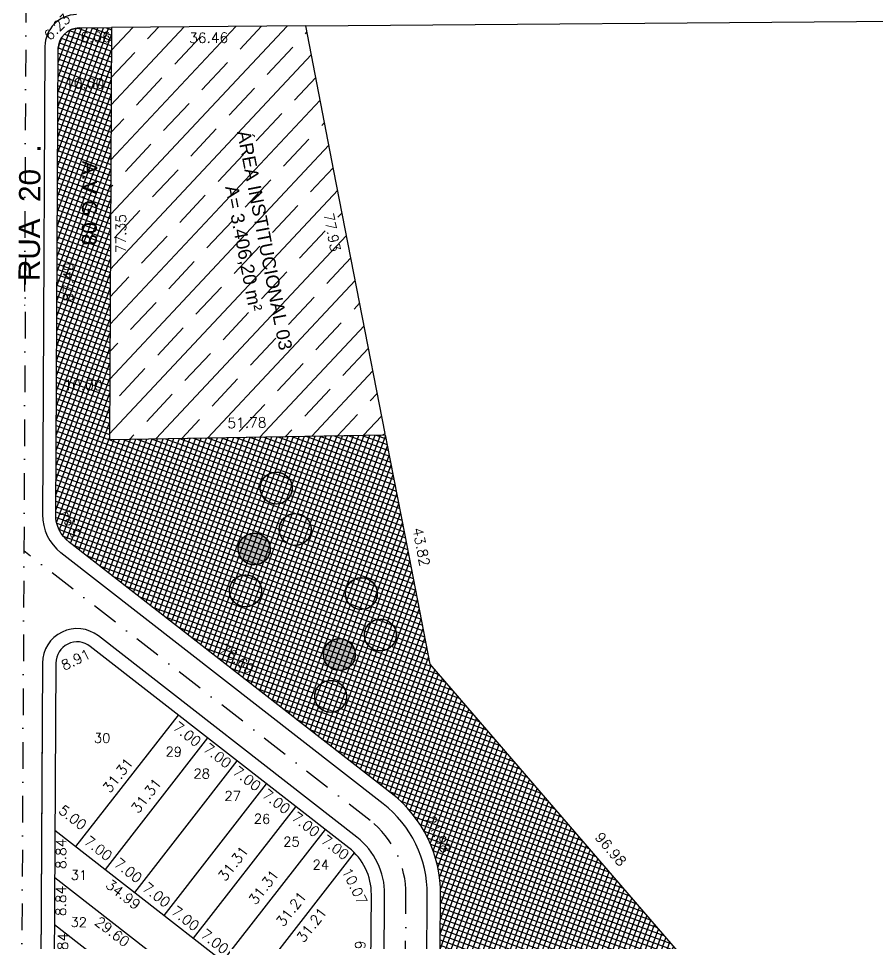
# Model space of a CAD drawing. Header units: millimetres. Extents: x -4430026 to 4783824, y 584 to 9593110.
# Drawn here: x 2857.7 to 3019, y 1331.4 to 1505 of the extents above; entities that cross this region are included whole.
import ezdxf
from ezdxf.enums import TextEntityAlignment as Align

# ---------------------------------------------------------------- set-up
doc = ezdxf.new("R2010")
doc.units = ezdxf.units.MM
doc.linetypes.add('CONTINUO', pattern=[0])
doc.linetypes.add('DASHDOT', pattern=[1, 0.5, -0.25, 0, -0.25])
for name, color, linetype in [('Calçada', 1, 'Continuous'), ('Cota', 8, 'Continuous'), ('EIXO DAS VIAS', 252, 'DASHDOT'), ('Lotes', 2, 'Continuous'), ('MOLHO', 88, 'Continuous'), ('Nomes de Ruas', 3, 'Continuous'), ('Numero de lotes', 5, 'Continuous'), ('QUADRA', 4, 'Continuous'), ('TEXTO', 2, 'Continuous'), ('TXT A.VERDES', 7, 'Continuous'), ('ÁREA INSTITUCIONAL', 12, 'Continuous'), ('Área Verde Geral', 98, 'Continuous')]:
    doc.layers.add(name, color=color, linetype=linetype)
doc.styles.add('arcad1', font='romans.shx')
doc.styles.add('ARIAL', font='arial.ttf', dxfattribs={"height": 0.25})
doc.styles.add('ROMANS', font='romans.shx')
doc.dimstyles.new('BOLA100', dxfattribs={"dimscale": 0, "dimtxt": 1.9, "dimasz": 0.18, "dimexe": 0.18, "dimexo": 0.063, "dimgap": 0, "dimtad": 1, "dimzin": 4, "dimdsep": 46, "dimtxsty": 'ROMANS', "dimcen": 0.09, "dimse1": 1, "dimse2": 1, "dimsd1": 1, "dimsd2": 1, "dimclrt": 256, "dimaunit": 1, "dimadec": 4, "dimazin": 0, "dimtfac": 1.2, "dimtix": 1, "dimtmove": 2, "dimatfit": 3, "dimfxl": 1, "dimtvp": 2, "dimtolj": 1, "dimtzin": 4, "dimarcsym": 0})

# ---------------------------------------------------------------- blocks, each defined once
blk = doc.blocks.new('*D5428')
at = {"layer": 'DEFPOINTS', "color": 0}
for p in [(2865.1, 1493.18), (2875.1, 1493.13), (2875.1, 1491.85)]:
    blk.add_point(p, dxfattribs=at)
at = {"layer": 'Cota', "insert": (2870.1, 1492.83), "char_height": 1.9, "attachment_point": 5, "rotation": 359.7003, "style": 'ROMANS'}
blk.add_mtext('\\A1;10.00', dxfattribs=at)
blk = doc.blocks.new('*D5429')
at = {"layer": 'DEFPOINTS', "color": 0}
for p in [(2864.82, 1439.08), (2874.82, 1439.02), (2874.8, 1435.2)]:
    blk.add_point(p, dxfattribs=at)
at = {"layer": 'Cota', "insert": (2869.81, 1436.18), "char_height": 1.9, "attachment_point": 5, "rotation": 359.7003, "style": 'ROMANS'}
blk.add_mtext('\\A1;10.00', dxfattribs=at)
blk = doc.blocks.new('*D5430')
at = {"layer": 'DEFPOINTS', "color": 0}
for p in [(2875.16, 1503.29), (2911.61, 1503.62), (2911.64, 1500.61)]:
    blk.add_point(p, dxfattribs=at)
at = {"layer": 'Cota', "insert": (2893.4, 1501.39), "char_height": 1.9, "attachment_point": 5, "rotation": 0.5206, "style": 'ROMANS'}
blk.add_mtext('\\A1;36.46', dxfattribs=at)
blk = doc.blocks.new('*D5431')
at = {"layer": 'DEFPOINTS', "color": 0}
for p in [(2875.16, 1503.29), (2878.08, 1503.28), (2874.75, 1425.94)]:
    blk.add_point(p, dxfattribs=at)
at = {"layer": 'Cota', "insert": (2876.92, 1464.61), "char_height": 1.9, "attachment_point": 5, "rotation": 89.7003, "style": 'ROMANS'}
blk.add_mtext('\\A1;77.35', dxfattribs=at)
blk = doc.blocks.new('*D5432')
at = {"layer": 'DEFPOINTS', "color": 0}
for p in [(2911.62, 1503.59), (2923.1, 1426.43), (2926.52, 1427.1)]:
    blk.add_point(p, dxfattribs=at)
at = {"layer": 'Cota', "insert": (2916.58, 1464.86), "char_height": 1.9, "attachment_point": 5, "rotation": 281.0239, "style": 'ROMANS'}
blk.add_mtext('\\A1;77.93', dxfattribs=at)
blk = doc.blocks.new('*D5433')
at = {"layer": 'DEFPOINTS', "color": 0}
for p in [(2926.48, 1428.74), (2874.75, 1425.94), (2926.52, 1427.1)]:
    blk.add_point(p, dxfattribs=at)
at = {"layer": 'Cota', "insert": (2900.58, 1429.12), "char_height": 1.9, "attachment_point": 5, "rotation": 1.2792, "style": 'ROMANS'}
blk.add_mtext('\\A1;51.78', dxfattribs=at)
blk = doc.blocks.new('*D7079')
at = {"layer": 'DEFPOINTS', "color": 0}
for p in [(2865.08, 1353.28, 51.85), (2892.69, 1331.78, 51.85), (2890.56, 1329.04)]:
    blk.add_point(p, dxfattribs=at)
at = {"layer": 'Cota', "insert": (2877.34, 1340.54), "char_height": 1.9, "attachment_point": 5, "rotation": 322.0936, "style": 'ROMANS'}
blk.add_mtext('\\A1;34.99', dxfattribs=at)
blk = doc.blocks.new('*D7117')
at = {"layer": 'DEFPOINTS', "color": 0}
for p in [(2886.7, 1374.7), (2888.41, 1373.37, 51.85), (2869.17, 1348.67, 51.85)]:
    blk.add_point(p, dxfattribs=at)
at = {"layer": 'Cota', "insert": (2876.33, 1362.94), "char_height": 1.9, "attachment_point": 5, "rotation": 52.0936, "style": 'ROMANS'}
blk.add_mtext('\\A1;31.31', dxfattribs=at)
blk = doc.blocks.new('*D7118')
at = {"layer": 'DEFPOINTS', "color": 0}
for p in [(2864.48, 1354.72, 51.85), (2868.42, 1351.65, 51.85), (2869.26, 1352.73)]:
    blk.add_point(p, dxfattribs=at)
at = {"layer": 'Cota', "insert": (2867.87, 1355.02), "char_height": 1.9, "attachment_point": 5, "rotation": 322.0936, "style": 'ROMANS'}
blk.add_mtext('\\A1;5.00', dxfattribs=at)
blk = doc.blocks.new('*D7119')
at = {"layer": 'DEFPOINTS', "color": 0}
for p in [(2868.47, 1349.54, 51.85), (2874.83, 1346.32), (2873.99, 1345.24, 51.85)]:
    blk.add_point(p, dxfattribs=at)
at = {"layer": 'Cota', "insert": (2872.66, 1349.22), "char_height": 1.9, "attachment_point": 5, "rotation": 322.0936, "style": 'ROMANS'}
blk.add_mtext('\\A1;7.00', dxfattribs=at)
blk = doc.blocks.new('*D7120')
at = {"layer": 'DEFPOINTS', "color": 0}
for p in [(2873.99, 1345.24, 51.85), (2879.52, 1340.94, 51.85), (2880.47, 1342.16)]:
    blk.add_point(p, dxfattribs=at)
at = {"layer": 'Cota', "insert": (2878.29, 1345.06), "char_height": 1.9, "attachment_point": 5, "rotation": 322.0936, "style": 'ROMANS'}
blk.add_mtext('\\A1;7.00', dxfattribs=at)
blk = doc.blocks.new('*D7121')
at = {"layer": 'DEFPOINTS', "color": 0}
for p in [(2879.52, 1340.94, 51.85), (2885.78, 1337.59), (2885.04, 1336.64, 51.85)]:
    blk.add_point(p, dxfattribs=at)
at = {"layer": 'Cota', "insert": (2883.6, 1340.49), "char_height": 1.9, "attachment_point": 5, "rotation": 322.0936, "style": 'ROMANS'}
blk.add_mtext('\\A1;7.00', dxfattribs=at)
blk = doc.blocks.new('*D7122')
at = {"layer": 'DEFPOINTS', "color": 0}
for p in [(2885.04, 1336.64, 51.85), (2890.56, 1332.33, 51.85), (2891.21, 1333.16)]:
    blk.add_point(p, dxfattribs=at)
at = {"layer": 'Cota', "insert": (2889.03, 1336.06), "char_height": 1.9, "attachment_point": 5, "rotation": 322.0936, "style": 'ROMANS'}
blk.add_mtext('\\A1;7.00', dxfattribs=at)
blk = doc.blocks.new('*D7123')
at = {"layer": 'DEFPOINTS', "color": 0}
for p in [(2890.56, 1332.33, 51.85), (2896.7, 1328.83), (2896.08, 1328.03, 51.85)]:
    blk.add_point(p, dxfattribs=at)
at = {"layer": 'Cota', "insert": (2894.53, 1331.73), "char_height": 1.9, "attachment_point": 5, "rotation": 322.0936, "style": 'ROMANS'}
blk.add_mtext('\\A1;7.00', dxfattribs=at)
blk = doc.blocks.new('*D7126')
at = {"layer": 'DEFPOINTS', "color": 0}
for p in [(2892.04, 1370.86), (2893.23, 1369.94, 51.85), (2873.99, 1345.24, 51.85)]:
    blk.add_point(p, dxfattribs=at)
at = {"layer": 'Cota', "insert": (2881.68, 1359.09), "char_height": 1.9, "attachment_point": 5, "rotation": 52.0936, "style": 'ROMANS'}
blk.add_mtext('\\A1;31.31', dxfattribs=at)
blk = doc.blocks.new('*D7129')
at = {"layer": 'DEFPOINTS', "color": 0}
for p in [(2908.38, 1358.14), (2909.8, 1357.04, 51.85), (2890.56, 1332.33, 51.85)]:
    blk.add_point(p, dxfattribs=at)
at = {"layer": 'Cota', "insert": (2898.01, 1346.37), "char_height": 1.9, "attachment_point": 5, "rotation": 52.0936, "style": 'ROMANS'}
blk.add_mtext('\\A1;31.31', dxfattribs=at)
blk = doc.blocks.new('*D7130')
at = {"layer": 'DEFPOINTS', "color": 0}
for p in [(2914.08, 1353.7), (2915.32, 1352.74, 51.85), (2896.08, 1328.03, 51.85)]:
    blk.add_point(p, dxfattribs=at)
at = {"layer": 'Cota', "insert": (2903.72, 1341.93), "char_height": 1.9, "attachment_point": 5, "rotation": 52.0936, "style": 'ROMANS'}
blk.add_mtext('\\A1;31.31', dxfattribs=at)
blk = doc.blocks.new('*D7131')
at = {"layer": 'DEFPOINTS', "color": 0}
for p in [(2919.25, 1349.56), (2920.78, 1348.36, 51.85), (2901.61, 1323.73, 51.85)]:
    blk.add_point(p, dxfattribs=at)
at = {"layer": 'Cota', "insert": (2908.91, 1337.83), "char_height": 1.9, "attachment_point": 5, "rotation": 52.0936, "style": 'ROMANS'}
blk.add_mtext('\\A1;31.21', dxfattribs=at)
blk = doc.blocks.new('*D7132')
at = {"layer": 'DEFPOINTS', "color": 0}
for p in [(2923.95, 1340.57), (2921.99, 1316.19), (2923.79, 1316.18)]:
    blk.add_point(p, dxfattribs=at)
at = {"layer": 'Cota', "insert": (2921.84, 1328.24), "char_height": 1.9, "attachment_point": 5, "rotation": 89.6256, "style": 'ROMANS'}
blk.add_mtext('\\A1;24.39', dxfattribs=at)
blk = doc.blocks.new('*D7133')
at = {"layer": 'DEFPOINTS', "color": 0}
for p in [(2920.78, 1348.36, 51.85), (2923.08, 1346.58), (2901.61, 1323.73, 51.85)]:
    blk.add_point(p, dxfattribs=at)
at = {"layer": 'Cota', "insert": (2912.74, 1334.85), "char_height": 1.9, "attachment_point": 5, "rotation": 52.0936, "style": 'ROMANS'}
blk.add_mtext('\\A1;31.21', dxfattribs=at)
blk = doc.blocks.new('*D7136')
at = {"layer": 'DEFPOINTS', "color": 0}
for p in [(2887.7, 1374.24, 51.85), (2893.23, 1369.94, 51.85), (2891.53, 1367.76)]:
    blk.add_point(p, dxfattribs=at)
at = {"layer": 'Cota', "insert": (2889.35, 1370.66), "char_height": 1.9, "attachment_point": 5, "rotation": 322.0936, "style": 'ROMANS'}
blk.add_mtext('\\A1;7.00', dxfattribs=at)
blk = doc.blocks.new('*D7137')
at = {"layer": 'DEFPOINTS', "color": 0}
for p in [(2893.23, 1369.94, 51.85), (2898.75, 1365.64, 51.85), (2897.25, 1363.71)]:
    blk.add_point(p, dxfattribs=at)
at = {"layer": 'Cota', "insert": (2895.07, 1366.61), "char_height": 1.9, "attachment_point": 5, "rotation": 322.0936, "style": 'ROMANS'}
blk.add_mtext('\\A1;7.00', dxfattribs=at)
blk = doc.blocks.new('*D7138')
at = {"layer": 'DEFPOINTS', "color": 0}
for p in [(2898.75, 1365.64, 51.85), (2904.27, 1361.34, 51.85), (2902.77, 1359.41)]:
    blk.add_point(p, dxfattribs=at)
at = {"layer": 'Cota', "insert": (2900.59, 1362.31), "char_height": 1.9, "attachment_point": 5, "rotation": 322.0936, "style": 'ROMANS'}
blk.add_mtext('\\A1;7.00', dxfattribs=at)
blk = doc.blocks.new('*D7139')
at = {"layer": 'DEFPOINTS', "color": 0}
for p in [(2904.27, 1361.34, 51.85), (2909.8, 1357.04, 51.85), (2908.29, 1355.11)]:
    blk.add_point(p, dxfattribs=at)
at = {"layer": 'Cota', "insert": (2906.11, 1358.01), "char_height": 1.9, "attachment_point": 5, "rotation": 322.0936, "style": 'ROMANS'}
blk.add_mtext('\\A1;7.00', dxfattribs=at)
blk = doc.blocks.new('*D7140')
at = {"layer": 'DEFPOINTS', "color": 0}
for p in [(2909.8, 1357.04, 51.85), (2915.32, 1352.74, 51.85), (2913.82, 1350.81)]:
    blk.add_point(p, dxfattribs=at)
at = {"layer": 'Cota', "insert": (2911.64, 1353.71), "char_height": 1.9, "attachment_point": 5, "rotation": 322.0936, "style": 'ROMANS'}
blk.add_mtext('\\A1;7.00', dxfattribs=at)
blk = doc.blocks.new('*D7141')
at = {"layer": 'DEFPOINTS', "color": 0}
for p in [(2915.32, 1352.74, 51.85), (2920.78, 1348.36, 51.85), (2919.34, 1346.5)]:
    blk.add_point(p, dxfattribs=at)
at = {"layer": 'Cota', "insert": (2917.16, 1349.4), "char_height": 1.9, "attachment_point": 5, "rotation": 322.0936, "style": 'ROMANS'}
blk.add_mtext('\\A1;7.00', dxfattribs=at)
blk = doc.blocks.new('*D7309')
at = {"layer": 'DEFPOINTS', "color": 0}
for p in [(2864.43, 1334.94), (2866.97, 1334.92), (2864.39, 1326.1)]:
    blk.add_point(p, dxfattribs=at)
at = {"layer": 'Cota', "insert": (2865.99, 1330.51), "char_height": 1.9, "attachment_point": 5, "rotation": 89.7029, "style": 'ROMANS'}
blk.add_mtext('\\A1;8.84', dxfattribs=at)
blk = doc.blocks.new('*D7310')
at = {"layer": 'DEFPOINTS', "color": 0}
for p in [(2864.48, 1343.77), (2866.61, 1343.76), (2864.43, 1334.94)]:
    blk.add_point(p, dxfattribs=at)
at = {"layer": 'Cota', "insert": (2865.64, 1339.35), "char_height": 1.9, "attachment_point": 5, "rotation": 89.7029, "style": 'ROMANS'}
blk.add_mtext('\\A1;8.84', dxfattribs=at)
blk = doc.blocks.new('*D7311')
at = {"layer": 'DEFPOINTS', "color": 0}
for p in [(2864.52, 1352.61), (2866.65, 1352.6), (2864.48, 1343.77)]:
    blk.add_point(p, dxfattribs=at)
at = {"layer": 'Cota', "insert": (2865.67, 1348.19), "char_height": 1.9, "attachment_point": 5, "rotation": 89.7029, "style": 'ROMANS'}
blk.add_mtext('\\A1;8.84', dxfattribs=at)
blk = doc.blocks.new('*D7317')
at = {"layer": 'DEFPOINTS', "color": 0}
for p in [(2864.48, 1343.77), (2887.83, 1325.59), (2886.39, 1323.73)]:
    blk.add_point(p, dxfattribs=at)
at = {"layer": 'Cota', "insert": (2875.29, 1333.58), "char_height": 1.9, "attachment_point": 5, "rotation": 322.0936, "style": 'ROMANS'}
blk.add_mtext('\\A1;29.60', dxfattribs=at)
blk = doc.blocks.new('*D7402')
at = {"layer": 'DEFPOINTS', "color": 0}
for p in [(2926.57, 1426.82), (2936.59, 1384.13), (2934.95, 1383.81)]:
    blk.add_point(p, dxfattribs=at)
at = {"layer": 'Cota', "insert": (2933.33, 1405.82), "char_height": 1.9, "attachment_point": 5, "rotation": 281.0239, "style": 'ROMANS'}
blk.add_mtext('\\A1;43.82', dxfattribs=at)
blk = doc.blocks.new('*D7403')
at = {"layer": 'DEFPOINTS', "color": 0}
for p in [(2934.95, 1383.81), (2999.86, 1311.72), (2998.3, 1310.37)]:
    blk.add_point(p, dxfattribs=at)
at = {"layer": 'Cota', "insert": (2968.91, 1349.06), "char_height": 1.9, "attachment_point": 5, "rotation": 310.7785, "style": 'ROMANS'}
blk.add_mtext('\\A1;96.98', dxfattribs=at)
blk = doc.blocks.new('*D7404')
at = {"layer": 'DEFPOINTS', "color": 0}
for p in [(2869.1, 1503.24), (2875.16, 1503.29), (2875.18, 1500.6)]:
    blk.add_point(p, dxfattribs=at)
at = {"layer": 'Cota', "insert": (2872.14, 1501.52), "char_height": 1.9, "attachment_point": 5, "rotation": 0.5206, "style": 'ROMANS'}
blk.add_mtext('\\A1;6.06', dxfattribs=at)
blk = doc.blocks.new('*D7405')
at = {"layer": 'DEFPOINTS', "color": 0}
for p in [(2865.14, 1499.26), (2864.68, 1411.85), (2867.72, 1411.84)]:
    blk.add_point(p, dxfattribs=at)
at = {"layer": 'Cota', "insert": (2867, 1455.54), "char_height": 1.9, "attachment_point": 5, "rotation": 89.7003, "style": 'ROMANS'}
blk.add_mtext('\\A1;87.40', dxfattribs=at)
blk = doc.blocks.new('*D7406')
at = {"layer": 'DEFPOINTS', "color": 0}
for p in [(2867.19, 1406.69), (2928.4, 1360.48), (2927.69, 1359.58)]:
    blk.add_point(p, dxfattribs=at)
at = {"layer": 'Cota', "insert": (2898.73, 1384.79), "char_height": 1.9, "attachment_point": 5, "rotation": 322.0936, "style": 'ROMANS'}
blk.add_mtext('\\A1;76.69', dxfattribs=at)
blk = doc.blocks.new('*D7407')
at = {"layer": 'DEFPOINTS', "color": 0}
for p in [(2936.95, 1340.48), (2934.48, 963.24), (2937.56, 963.22)]:
    blk.add_point(p, dxfattribs=at)
at = {"layer": 'Cota', "insert": (2937.85, 1151.85), "char_height": 1.9, "attachment_point": 5, "rotation": 89.6256, "style": 'ROMANS'}
blk.add_mtext('\\A1;377.25', dxfattribs=at)

msp = doc.modelspace()

# ---------------------------------------------------------------- hatches: boundary and pattern name
at = {"layer": 'MOLHO'}
for points in [[(2904.66, 1406.715, 1), (2899.252, 1404.116, 1)], [(2920.641, 1386.894, 1), (2915.233, 1384.296, 1)]]:
    msp.add_hatch(color=256, dxfattribs=at).paths.add_polyline_path(points)
at = {"layer": 'ÁREA INSTITUCIONAL'}
h = msp.add_hatch(dxfattribs=at)
h.set_pattern_fill('ACET-2D-JIS_STN_1E', color=256, scale=7, angle=26.15882, style=0)
h.set_pattern_definition([(46.85580411, (3652445.661, -8876539.757), (-5.1074450476, 4.7868575377), []), (46.85580411, (3652450.5935, -8876539.597), (-5.1074450476, 4.7868575377), [7, -3.5])])
h.paths.add_polyline_path([(2911.612, 1503.622), (2875.158, 1503.291), (2875.018, 1476.607), (2874.753, 1425.94), (2926.085, 1426.815), (2926.52, 1427.096), (2916.916, 1476.392)])
at = {"layer": 'Área Verde Geral'}
h = msp.add_hatch(dxfattribs=at)
h.set_pattern_fill('ANSI37', color=256, scale=0.3, angle=24.82082, style=0)
h.set_pattern_definition([(69.82082076, (-350710.31295, -9590084.73025), (-0.894034063135, 0.32857167248), []), (159.82082076, (-350710.31295, -9590084.73025), (-0.32857167248, -0.894034063135), [])])
edge = h.paths.add_edge_path()
edge.add_line((2864.679, 1411.854), (2865.137, 1499.257))
edge.add_arc((2869.137, 1499.236), 4, 90.52059, 179.70524, ccw=False)
edge.add_line((2869.1, 1503.236), (2875.158, 1503.291))
edge.add_line((2875.158, 1503.291), (2875.018, 1476.607))
edge.add_line((2875.018, 1476.607), (2874.753, 1425.94))
edge.add_line((2874.753, 1425.94), (2926.573, 1426.823))
edge.add_line((2926.573, 1426.823), (2927.447, 1422.337))
edge.add_line((2927.447, 1422.337), (2930.24, 1407.999))
edge.add_line((2930.24, 1407.999), (2934.953, 1383.807))
edge.add_line((2934.953, 1383.807), (2998.297, 1310.367))
edge.add_line((2998.297, 1310.367), (2967.18, 1181.595))
edge.add_line((2967.18, 1181.595), (2959.416, 1057.309))
edge.add_line((2959.416, 1057.309), (3004.738, 987.746))
edge.add_line((3004.738, 987.746), (2953.953, 900.665))
edge.add_line((2953.953, 900.665), (2945.808, 886.698))
edge.add_line((2945.808, 886.698), (2969.487, 819.268))
edge.add_line((2969.487, 819.268), (2978.029, 794.942))
edge.add_line((2978.029, 794.942), (2974.469, 794.007))
edge.add_line((2974.469, 794.007), (2950.754, 787.78))
edge.add_arc((2849.905, 828.561), 108.782, 337.98275, 353.50094)
edge.add_arc((2849.905, 828.561), 108.782, 353.50094, 375.8481)
edge.add_line((2954.552, 858.268), (2945.017, 885.341))
edge.add_arc((3301.084, 973.15), 366.735, 181.54845, 193.85322, ccw=False)
edge.add_line((2934.483, 963.24), (2936.948, 1340.483))
edge.add_arc((2912.948, 1340.64), 24, 359.62563, 412.09358)
edge.add_line((2927.693, 1359.576), (2867.186, 1406.691))
edge.add_arc((2871.179, 1411.82), 6.5, 179.70034, 232.09358, ccw=False)

# ---------------------------------------------------------------- linework, layer by layer
at = {"layer": 'Calçada', "lineweight": -3}
for p, q in [((2862.639, 1499.762), (2862.307, 1435.173)), ((2862.639, 1499.762), (2862.307, 1435.173)), ((2862.307, 1435.173), (2862.186, 1411.465)), ((2862.307, 1435.173), (2862.186, 1411.465)), ((2926.157, 1357.604), (2865.65, 1404.719)), ((2921.242, 1351.292), (2872.68, 1389.105)), ((2862.186, 1384.011), (2861.866, 1322.115)), ((2862.13, 1373.035), (2861.866, 1322.115)), ((2926.289, 1316.166), (2926.448, 1340.552)), ((2931.983, 963.214), (2934.448, 1340.5))]:
    msp.add_line(p, q, dxfattribs=at)
msp.add_lwpolyline([(2934.483, 963.24), (2936.948, 1340.483, 0.2330198), (2927.693, 1359.576), (2867.186, 1406.691, -0.2326762), (2864.679, 1411.854), (2865.137, 1499.257, -0.4100516), (2869.1, 1503.236), (2875.158, 1503.291), (2875.018, 1476.607), (2874.753, 1425.94), (2926.573, 1426.823), (2927.447, 1422.337), (2930.24, 1407.999), (2934.953, 1383.807), (2998.297, 1310.367), (2967.18, 1181.595), (2959.416, 1057.309), (3004.738, 987.746)], format="xyb", dxfattribs=at)
for centre, radius, start, end in [((2868.639, 1499.732), 6, 90.52059, 179.70531), ((2868.639, 1499.732), 6, 90.52059, 179.70531), ((2871.179, 1411.82), 9, 179.70034, 232.09358), ((2868.686, 1383.977), 6.5, 52.09358, 179.70295), ((2912.948, 1340.64), 21.5, 359.62563, 52.09358), ((2912.948, 1340.64), 13.5, 359.62563, 52.09358)]:
    msp.add_arc(centre, radius, start, end, dxfattribs=at)
at = {"layer": 'EIXO DAS VIAS', "ltscale": 10}
for p, q in [((2859.088, 1509.245, 103.708), (2858.778, 1449.049, 103.708)), ((2858.975, 1460.048, 103.708), (2858.275, 1324.014, 103.708)), ((2923.7, 1354.448), (2858.692, 1405.067)), ((2927.983, 963.24), (2930.448, 1340.526))]:
    msp.add_line(p, q, dxfattribs=at)
msp.add_arc((2912.948, 1340.64), 17.5, 359.62563, 52.09358, dxfattribs=at)
at = {"layer": 'Lotes'}
for p, q in [((2919.707, 1349.319), (2871.144, 1387.133)), ((2864.686, 1383.998), (2864.393, 1327.298)), ((2868.469, 1349.537), (2887.703, 1374.239)), ((2873.992, 1345.237), (2893.226, 1369.938)), ((2879.515, 1340.936), (2898.749, 1365.638)), ((2885.038, 1336.636), (2904.272, 1361.337)), ((2890.561, 1332.335), (2909.795, 1357.037)), ((2896.084, 1328.034), (2915.319, 1352.736)), ((2901.607, 1323.734), (2920.784, 1348.361)), ((2923.789, 1316.182), (2923.948, 1340.568))]:
    msp.add_line(p, q, dxfattribs=at)
at = {"layer": 'Lotes', "linetype": 'CONTINUO', "lineweight": -3}
for p, q in [((2864.524, 1352.609), (2900.005, 1324.981)), ((2864.478, 1343.773), (2895.704, 1319.458)), ((2864.432, 1334.937), (2891.404, 1313.935))]:
    msp.add_line(p, q, dxfattribs=at)
at = {"layer": 'Lotes', "lineweight": -3}
msp.add_arc((2868.686, 1383.977), 4, 52.09358, 179.70295, dxfattribs=at)
at = {"layer": 'Lotes'}
msp.add_arc((2912.948, 1340.64), 11, 359.62563, 52.09358, dxfattribs=at)
at = {"layer": 'QUADRA'}
msp.add_line((3620.382, 1509.203, -39.117), (2911.618, 1503.589), dxfattribs=at)
at = {"layer": 'ÁREA INSTITUCIONAL'}
msp.add_lwpolyline([(2911.612, 1503.622), (2875.158, 1503.291), (2875.018, 1476.607), (2874.753, 1425.94), (2926.085, 1426.815), (2926.52, 1427.096), (2916.916, 1476.392)], close=True, dxfattribs=at)
at = {"layer": 'Área Verde Geral'}
for points in [[(2906.184, 1413.854, -1), (2905.993, 1419.851, -1)], [(2909.755, 1406.091, -1), (2909.564, 1412.088, -1)], [(2902.052, 1402.417, -1), (2901.861, 1408.414, -1)], [(2900.416, 1394.568, -1), (2900.226, 1400.564, -1)], [(2922.164, 1394.034, -1), (2921.973, 1400.031, -1)], [(2925.735, 1386.271, -1), (2925.545, 1392.268, -1)], [(2918.032, 1382.597, -1), (2917.841, 1388.594, -1)], [(2916.397, 1374.747, -1), (2916.206, 1380.744, -1)]]:
    msp.add_lwpolyline(points, format="xyb", close=True, dxfattribs=at)
for centre in [(2906.088, 1416.853), (2909.66, 1409.09), (2901.956, 1405.415), (2900.321, 1397.566), (2922.069, 1397.032), (2925.64, 1389.27), (2917.937, 1385.595), (2916.301, 1377.746)]:
    msp.add_circle(centre, 3, dxfattribs=at)
msp.add_arc((2869.137, 1499.236), 4, 90.52059, 179.69537, dxfattribs=at)

# ---------------------------------------------------------------- texts
at = {"layer": 'Cota', "char_height": 1.9, "attachment_point": 5, "style": 'ROMANS'}
for s, insert, rotation in [('\\A1;6.23', (2864.939, 1503.418), 45.10798), ('\\A1;5.94', (2867.441, 1410.252), 115.89696), ('\\A1;8.91', (2868.427, 1384.65, -51.854), 25.89826), ('\\A1;8.91', (2868.427, 1384.65, -103.708), 25.89826), ('\\A1;21.98', (2936.518, 1351.853), 295.8596), ('\\A1;10.07', (2920.8, 1342.111, -51.854), 295.8596), ('\\A1;10.07', (2920.8, 1342.111, -103.708), 295.8596)]:
    msp.add_mtext(s, dxfattribs=dict(at, insert=insert, rotation=rotation))
at = {"layer": 'Nomes de Ruas', "extrusion": (-0.020057, -0.08429, 0.996239), "style": 'ARIAL'}
msp.add_text('RUA  20  .', height=4, rotation=102.96746, dxfattribs=at).set_placement((2442.113, 2082.876, -180.324), align=Align.MIDDLE_CENTER)
at = {"layer": 'Numero de lotes', "style": 'arcad1'}
for s, p in [('30', (2873.386, 1369.911, 155.561)), ('29', (2886.832, 1367.368, 155.561)), ('28', (2892.087, 1363.251, 155.561)), ('27', (2897.892, 1359.055, 155.561)), ('26', (2903.415, 1354.755, 155.561)), ('25', (2908.938, 1350.454, 155.561)), ('24', (2914.461, 1346.153, 103.708)), ('31', (2869.034, 1344.195, 103.708)), ('32', (2868.988, 1335.359, 103.708))]:
    msp.add_text(s, height=1.8, rotation=358.97539, dxfattribs=at).set_placement(p, align=Align.MIDDLE_CENTER)
at = {"layer": 'TEXTO', "insert": (2901.168, 1484.19, 103.708), "char_height": 2.5, "width": 71.93829, "attachment_point": 1, "rotation": 280.97579, "style": 'ARIAL'}
msp.add_mtext('ÁREA INSTITUCIONAL 03 \\P          A= 3.406,20 m²', dxfattribs=at)
at = {"layer": 'TXT A.VERDES', "linetype": 'CONTINUO', "insert": (2872.481, 1478.262, 103.708), "char_height": 2.8, "width": 43.98267, "attachment_point": 1, "rotation": 269.5627, "style": 'arcad1'}
msp.add_mtext('{\\fArial|b0|i0|c0|p34;A.V.G 08}', dxfattribs=at)

# ---------------------------------------------------------------- dimensions: what is measured, and where the dimension line sits
at = {"layer": 'Cota'}
for p1, p2, distance, picture, middle in [((2869.1, 1503.236), (2875.158, 1503.291), -2.689, '*D7404', (2872.145, 1501.525)), ((2874.753, 1425.94), (2875.158, 1503.291), -2.918, '*D5431', (2876.924, 1464.605)), ((2875.158, 1503.291), (2911.612, 1503.622), -3.013, '*D5430', (2893.403, 1501.394)), ((2911.618, 1503.589), (2926.52, 1427.096), -3.486, '*D5432', (2916.58, 1464.857)), ((2865.137, 1499.257), (2864.679, 1411.854), 3.045, '*D7405', (2867.003, 1455.544)), ((2865.105, 1493.177), (2875.105, 1493.125), -1.273, '*D5428', (2870.103, 1492.828)), ((2864.822, 1439.076), (2874.822, 1439.024), -3.824, '*D5429', (2869.807, 1436.176)), ((2874.753, 1425.94), (2926.52, 1427.096), 1.649, '*D5433', (2900.579, 1429.116)), ((2926.573, 1426.823), (2934.953, 1383.807), 1.665, '*D7402', (2933.33, 1405.815)), ((2867.186, 1406.691), (2927.693, 1359.576), 1.143, '*D7406', (2898.726, 1384.785)), ((2934.953, 1383.807), (2998.297, 1310.367), 2.067, '*D7403', (2968.91, 1349.058)), ((2869.172, 1348.673), (2888.407, 1373.375), 2.163, '*D7117', (2876.333, 1362.937, -51.854)), ((2887.703, 1374.239), (2893.226, 1369.938), -2.76, '*D7136', (2889.352, 1370.66, -51.854)), ((2873.992, 1345.237), (2893.226, 1369.938), 1.499, '*D7126', (2881.676, 1359.093, -51.854)), ((2893.226, 1369.938), (2898.749, 1365.638), -2.447, '*D7137', (2895.068, 1366.607, -51.854)), ((2890.561, 1332.335), (2909.795, 1357.037), 1.793, '*D7129', (2898.014, 1346.371, -51.854)), ((2864.476, 1354.723), (2868.421, 1351.651), 1.37, '*D7118', (2867.873, 1355.017, -51.854)), ((2865.083, 1353.277), (2892.689, 1331.781), -3.472, '*D7079', (2877.337, 1340.539, -51.854)), ((2896.084, 1328.034), (2915.319, 1352.736), 1.565, '*D7130', (2903.717, 1341.93, -51.854)), ((2864.478, 1343.773, -51.854), (2864.524, 1352.609, -51.854), -2.124, '*D7311', (2865.675, 1348.185, -51.854)), ((2868.469, 1349.537), (2873.992, 1345.237), 1.371, '*D7119', (2872.656, 1349.219, -51.854)), ((2901.607, 1323.734), (2920.784, 1348.361), 1.948, '*D7131', (2908.909, 1337.828, -51.854)), ((2873.992, 1345.237), (2879.515, 1340.936), 1.551, '*D7120', (2878.29, 1345.06, -51.854)), ((2901.607, 1323.734), (2920.784, 1348.361), -2.906, '*D7133', (2912.739, 1334.846, -51.854)), ((2864.432, 1334.937, -51.854), (2864.478, 1343.773, -51.854), -2.133, '*D7310', (2865.638, 1339.349, -51.854)), ((2864.478, 1343.773, -51.854), (2887.83, 1325.59, -51.854), -2.352, '*D7317', (2875.293, 1333.575, -51.854)), ((2879.515, 1340.936), (2885.038, 1336.636), 1.211, '*D7121', (2883.604, 1340.491, -51.854)), ((2936.948, 1340.483), (2934.483, 963.24), 3.08, '*D7407', (2937.845, 1151.848)), ((2885.038, 1336.636), (2890.561, 1332.335), 1.048, '*D7122', (2889.027, 1336.062, -51.854)), ((2864.386, 1326.101, -51.854), (2864.432, 1334.937, -51.854), -2.534, '*D7309', (2865.993, 1330.511, -51.854)), ((2890.561, 1332.335), (2896.084, 1328.034), 1.008, '*D7123', (2894.526, 1331.73, -51.854))]:
    dim = msp.add_aligned_dim(p1=p1, p2=p2, distance=distance, dimstyle='BOLA100', override={"dimscale": 1}, dxfattribs=at)
    dim.commit()
    dim.dimension.update_dxf_attribs({"geometry": picture, "text_midpoint": middle})
for base, p1, p2, picture, middle in [((2902.769, 1359.406, -51.854), (2898.749, 1365.638), (2904.272, 1361.337), '*D7138', (2900.591, 1362.306, -51.854)), ((2908.292, 1355.106, -51.854), (2904.272, 1361.337), (2909.795, 1357.037), '*D7139', (2906.114, 1358.006, -51.854)), ((2913.815, 1350.805, -51.854), (2909.795, 1357.037), (2915.319, 1352.736), '*D7140', (2911.637, 1353.705, -51.854)), ((2919.338, 1346.505, -51.854), (2915.319, 1352.736), (2920.784, 1348.361), '*D7141', (2917.16, 1349.404, -51.854))]:
    dim = msp.add_linear_dim(base=base, p1=p1, p2=p2, angle=142.09358, dimstyle='BOLA100', override={"dimscale": 1}, dxfattribs=at)
    dim.commit()
    dim.dimension.update_dxf_attribs({"geometry": picture, "text_midpoint": middle})
dim = msp.add_linear_dim(base=(2921.986, 1316.194, -51.854), p1=(2923.948, 1340.568, -51.854), p2=(2923.789, 1316.182, -51.854), angle=269.62563, dimstyle='BOLA100', override={"dimscale": 1}, dxfattribs=at)
dim.commit()
dim.dimension.update_dxf_attribs({"geometry": '*D7132', "text_midpoint": (2921.84, 1328.243, -51.854), "dimtype": 161})

doc.saveas('drawing.dxf')
